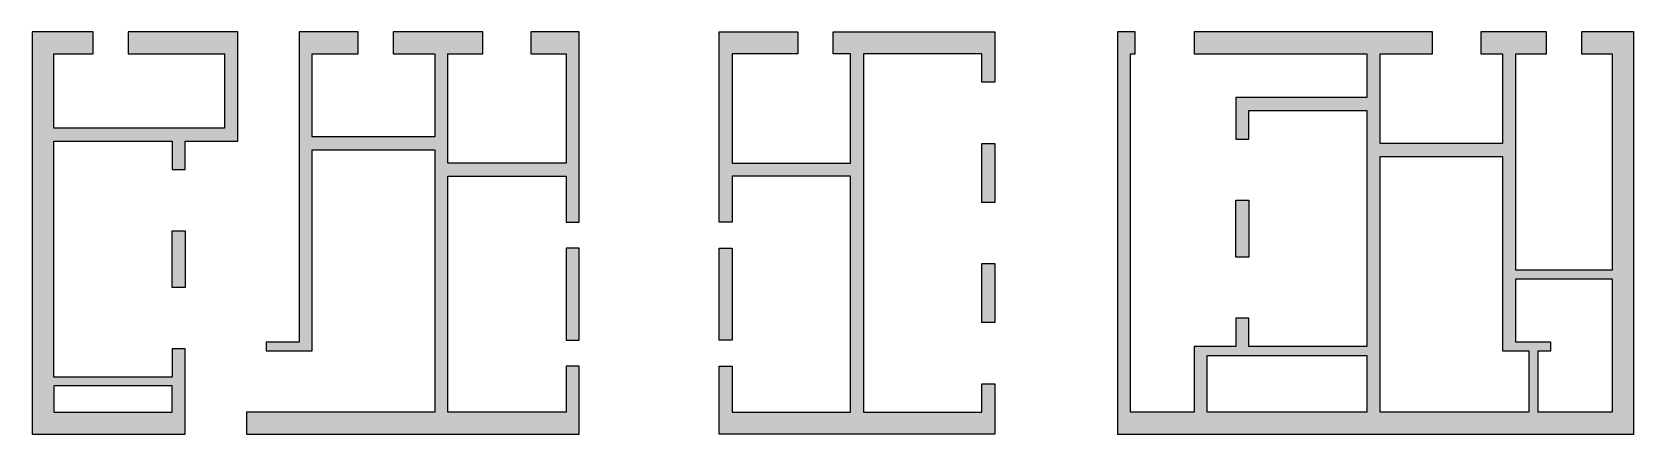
# Model space of a CAD drawing. Header units: millimetres. Extents: x 143750 to 180350, y 19100 to 28300.
import ezdxf

# ---------------------------------------------------------------- set-up
doc = ezdxf.new("R2010")
doc.units = ezdxf.units.MM
doc.header["$MEASUREMENT"] = 0
doc.layers.add('NDC_S_HATCH COLUMN AND WALL', color=251, linetype='Continuous', lineweight=13)
doc.layers.add('NDC_S_WALL', color=6, linetype='Continuous', lineweight=25)

msp = doc.modelspace()

# ---------------------------------------------------------------- hatches: boundary and pattern name
at = {"layer": 'NDC_S_HATCH COLUMN AND WALL'}
h = msp.add_hatch(color=256, dxfattribs=at)
h.dxf.hatch_style = 1
h.paths.add_polyline_path([(147250, 21050), (146950, 21050), (146950, 20400), (144250, 20400), (144250, 25800), (146950, 25800), (146950, 25150), (147250, 25150), (147250, 25800), (148450, 25800), (148450, 28300), (145950, 28300), (145950, 27800), (148150, 27800), (148150, 26100), (144250, 26100), (144250, 27800), (145150, 27800), (145150, 28300), (143750, 28300), (143750, 19100), (147250, 19100)])
h.paths.add_polyline_path([(146950, 19600), (144250, 19600), (144250, 20200), (146950, 20200)], flags=16)
h = msp.add_hatch(color=256, dxfattribs=at)
h.dxf.hatch_style = 1
h.paths.add_polyline_path([(156250, 28300), (155150, 28300), (155150, 27800), (155950, 27800), (155950, 25300), (153250, 25300), (153250, 27800), (154050, 27800), (154050, 28300), (152000, 28300), (152000, 27800), (152950, 27800), (152950, 25900), (150150, 25900), (150150, 27800), (151200, 27800), (151200, 28300), (149850, 28300), (149850, 21200), (149100, 21200), (149100, 21000), (150150, 21000), (150150, 25600), (152950, 25600), (152950, 19600), (148650, 19600), (148650, 19100), (156250, 19100), (156250, 20650), (155950, 20650), (155950, 19600), (153250, 19600), (153250, 25000), (155950, 25000), (155950, 23950), (156250, 23950)])
h = msp.add_hatch(color=256, dxfattribs=at)
h.dxf.hatch_style = 1
h.paths.add_polyline_path([(162750, 27800), (165450, 27800), (165450, 27150), (165750, 27150), (165750, 28300), (162050, 28300), (162050, 27800), (162450, 27800), (162450, 25300), (159750, 25300), (159750, 27800), (161250, 27800), (161250, 28300), (159450, 28300), (159450, 23950), (159750, 23950), (159750, 25000), (162450, 25000), (162450, 19600), (159750, 19600), (159750, 20650), (159450, 20650), (159450, 19100), (165750, 19100), (165750, 20250), (165450, 20250), (165450, 19600), (162750, 19600)])
h = msp.add_hatch(color=256, dxfattribs=at)
h.dxf.hatch_style = 1
h.paths.add_polyline_path([(180350, 28300), (179150, 28300), (179150, 27800), (179850, 27800), (179850, 22850), (177650, 22850), (177650, 27800), (178350, 27800), (178350, 28300), (176850, 28300), (176850, 27800), (177350, 27800), (177350, 25750), (174550, 25750), (174550, 27800), (175750, 27800), (175750, 28300), (170300, 28300), (170300, 27800), (174250, 27800), (174250, 26800), (171250, 26800), (171250, 25850), (171550, 25850), (171550, 26500), (174250, 26500), (174250, 21100), (171550, 21100), (171550, 21750), (171250, 21750), (171250, 21100), (170300, 21100), (170300, 19600), (168850, 19600), (168850, 27800), (168950, 27800), (168950, 28300), (168550, 28300), (168550, 19100), (180350, 19100)])
h.paths.add_polyline_path([(170600, 19600), (170600, 20900), (174250, 20900), (174250, 19600)], flags=16)
h.paths.add_polyline_path([(174550, 19600), (174550, 25450), (177350, 25450), (177350, 21000), (177950, 21000), (177950, 19600)], flags=16)
h.paths.add_polyline_path([(177650, 21200), (177650, 22650), (179850, 22650), (179850, 19600), (178150, 19600), (178150, 21000), (178450, 21000), (178450, 21200)], flags=16)
h = msp.add_hatch(color=256, dxfattribs=at)
h.dxf.hatch_style = 1
h.paths.add_polyline_path([(165450, 25750), (165750, 25750), (165750, 24400), (165450, 24400)])
h = msp.add_hatch(color=256, dxfattribs=at)
h.dxf.hatch_style = 1
h.paths.add_polyline_path([(171550, 24450), (171250, 24450), (171250, 23150), (171550, 23150)])
h = msp.add_hatch(color=256, dxfattribs=at)
h.dxf.hatch_style = 1
h.paths.add_polyline_path([(146950, 23750), (147250, 23750), (147250, 22450), (146950, 22450)])
h = msp.add_hatch(color=256, dxfattribs=at)
h.dxf.hatch_style = 1
h.paths.add_polyline_path([(156250, 23350), (155950, 23350), (155950, 21250), (156250, 21250)])
h = msp.add_hatch(color=256, dxfattribs=at)
h.dxf.hatch_style = 1
h.paths.add_polyline_path([(159750, 23350), (159450, 23350), (159450, 21250), (159750, 21250)])
h = msp.add_hatch(color=256, dxfattribs=at)
h.dxf.hatch_style = 1
h.paths.add_polyline_path([(165450, 23000), (165750, 23000), (165750, 21650), (165450, 21650)])

# ---------------------------------------------------------------- linework, layer by layer
at = {"layer": 'NDC_S_WALL'}
for p, q in [((177950, 21000), (177950, 19600)), ((178150, 21000), (178150, 19600))]:
    msp.add_line(p, q, dxfattribs=at)
for points in [[(147250, 19100), (147250, 21050), (146950, 21050), (146950, 20400), (144250, 20400), (144250, 25800), (146950, 25800), (146950, 25150), (147250, 25150), (147250, 25800), (148450, 25800), (148450, 28300), (145950, 28300), (145950, 27800), (148150, 27800), (148150, 26100), (144250, 26100), (144250, 27800), (145150, 27800), (145150, 28300), (143750, 28300), (143750, 19100)], [(155950, 20650), (155950, 19600), (153250, 19600), (153250, 25000), (155950, 25000), (155950, 23950), (156250, 23950), (156250, 28300), (155150, 28300), (155150, 27800), (155950, 27800), (155950, 25300), (153250, 25300), (153250, 27800), (154050, 27800), (154050, 28300), (152000, 28300), (152000, 27800), (152950, 27800), (152950, 25900), (150150, 25900), (150150, 27800), (151200, 27800), (151200, 28300), (149850, 28300), (149850, 21200), (149100, 21200), (149100, 21000), (150150, 21000), (150150, 25600), (152950, 25600), (152950, 19600), (148650, 19600), (148650, 19100), (156250, 19100), (156250, 20650)], [(180350, 19100), (180350, 28300), (179150, 28300), (179150, 27800), (179850, 27800), (179850, 22850), (177650, 22850), (177650, 27800), (178350, 27800), (178350, 28300), (176850, 28300), (176850, 27800), (177350, 27800), (177350, 25750), (174550, 25750), (174550, 27800), (175750, 27800), (175750, 28300), (170300, 28300), (170300, 27800), (174250, 27800), (174250, 26800), (171250, 26800), (171250, 25850), (171550, 25850), (171550, 26500), (174250, 26500), (174250, 21100), (171550, 21100), (171550, 21750), (171250, 21750), (171250, 21100), (170300, 21100), (170300, 19600), (168850, 19600), (168850, 27800), (168950, 27800), (168950, 28300), (168550, 28300), (168550, 19100)], [(165450, 25750), (165750, 25750), (165750, 24400), (165450, 24400)], [(171550, 24450), (171550, 23150), (171250, 23150), (171250, 24450)], [(146950, 23750), (147250, 23750), (147250, 22450), (146950, 22450)], [(159750, 23350), (159750, 21250), (159450, 21250), (159450, 23350)], [(165450, 23000), (165750, 23000), (165750, 21650), (165450, 21650)], [(174250, 19600), (170600, 19600), (170600, 20900), (174250, 20900)]]:
    msp.add_lwpolyline(points, close=True, dxfattribs=at)
for points in [[(159750, 23950), (159450, 23950), (159450, 28300), (161250, 28300), (161250, 27800), (159750, 27800), (159750, 25300), (162450, 25300), (162450, 27800), (162050, 27800), (162050, 28300), (165750, 28300), (165750, 27150), (165450, 27150), (165450, 27800), (162750, 27800), (162750, 19600), (165450, 19600), (165450, 20250), (165750, 20250), (165750, 19100), (159450, 19100), (159450, 20650), (159750, 20650), (159750, 19600), (162450, 19600), (162450, 25000), (159750, 25000), (159750, 23950)], [(177950, 19600), (174550, 19600), (174550, 25450), (177350, 25450), (177350, 21000), (177950, 21000)], [(156250, 21250), (156250, 23350), (155950, 23350), (155950, 21250), (156250, 21250)], [(178150, 21000), (178450, 21000), (178450, 21200), (177650, 21200), (177650, 22650), (179850, 22650), (179850, 19600), (178150, 19600)], [(146950, 20200), (144250, 20200), (144250, 19600), (146950, 19600), (146950, 20200)]]:
    msp.add_lwpolyline(points, dxfattribs=at)

doc.saveas('drawing.dxf')
